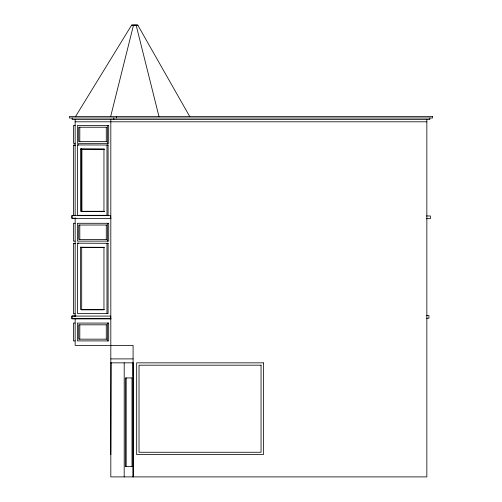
<?xml version="1.0" encoding="UTF-8"?>
<svg xmlns="http://www.w3.org/2000/svg" width="502" height="502" viewBox="0 0 502 502"><rect width="100%" height="100%" fill="white"/><g stroke="black" fill="none" stroke-linecap="round" stroke-linejoin="round"><path stroke-width="0.75" d="M110.678 116.477L133.501 25.188L136.142 25.188L137.83 25.2L189.787 116.646M75.451 116.665L131.637 25.1L137.83 25.2L131.637 25.1M75.149 121.804L426.851 121.804M75.149 125.494L73.455 125.494L73.455 143.327L75.149 143.327M106.625 127.238L78.701 127.238L78.701 141.589L106.625 141.589M77.553 144.921L108.099 145.034L108.074 215.32L77.553 215.32L77.553 144.921L78.663 144.921M108.099 145.034L106.982 145.034L106.982 215.32M75.149 145.141L73.455 145.141L73.455 215.546M73.455 145.254L75.149 145.254M104.29 211.292L80.584 211.292L80.584 148.962L81.7 148.962M104.447 211.518L81.857 211.518L81.857 149.182L104.265 149.27M75.168 215.546L72.018 215.546L72.018 218.263L75.896 218.263M426.455 215.973L430.365 215.973L430.365 218.69L426.443 218.69M111.017 218.37L71.893 218.37L71.893 215.653L110.691 215.653L110.691 218.37M75.149 223.29L73.455 223.29L73.455 241.123L75.149 241.123M106.625 225.028L78.701 225.028L78.701 239.379L106.625 239.379M77.553 243.188L108.099 243.301L108.074 313.593L77.553 313.593L77.553 243.188L78.663 243.188M108.099 243.301L106.982 243.301L106.982 313.593M75.149 243.414L73.455 243.414L73.455 313.813L75.149 313.813M73.455 243.526L75.149 243.526M104.29 309.565L80.584 309.565L80.584 247.229L81.7 247.229L81.7 309.565M81.343 309.841L103.939 309.841M426.612 315.52L428.928 315.52L428.928 318.237L426.612 318.237M75.896 315.984L72.018 315.984L72.018 318.707L110.816 318.707M111.017 318.814L71.893 318.814L71.893 316.091L110.691 316.091L110.691 318.814M75.149 323.075L73.455 323.075L73.455 340.908L75.149 340.908M106.625 324.819L78.701 324.819L78.701 339.164L106.625 339.164M110.816 358.899L133.086 358.899M110.816 362.846L133.112 362.846L133.112 476.9L133.112 362.846M133.093 376.381L133.086 345.37L75.149 345.37L75.149 318.707M132.158 377.943L125.299 377.943L125.299 466.578L132.158 466.578M110.816 454.605L111.111 362.846M80.584 148.962L104.29 149.044M80.584 247.229L104.29 247.317M81.669 247.505L103.945 247.593M136.142 25.188L158.965 116.477M429.837 118.001L429.837 119.564L72.162 119.564L72.162 118.001M426.851 119.564L426.851 476.9L110.816 476.9L110.816 119.564M132.007 377.943L132.007 466.578M126.197 377.943L126.197 466.578M124.195 362.846L124.195 476.9M116.508 116.439L116.508 118.001M113.803 118.001L113.803 119.564M107.585 125.494L107.585 143.327M107.585 223.29L107.585 241.123M107.585 323.075L107.585 340.908M106.273 127.238L106.273 141.589M106.273 225.028L106.273 239.379M106.273 324.819L106.273 339.164M103.952 149.05L103.952 211.292M103.952 247.317L103.952 309.565M81.669 148.962L81.7 211.292M79.818 127.238L79.787 141.589M79.787 225.028L79.818 239.379M79.818 324.819L79.787 339.164M75.149 119.564L75.149 215.653M75.149 217.887L75.149 316.36M432.542 116.439L69.458 116.439L69.458 118.001L432.542 118.001L432.542 116.439M108.702 125.494L77.39 125.494L77.39 143.327L108.702 143.327L108.677 125.494M108.702 223.29L77.39 223.29L77.39 241.123L108.702 241.123L108.702 223.29M108.702 323.075L77.39 323.075L77.39 340.908L108.702 340.908L108.677 323.075M263.393 362.846L136.676 362.846L136.676 454.605L263.393 454.605L263.393 362.846M261.053 365.186L139.023 365.186L139.023 452.264L261.053 452.264L261.053 365.186"/></g></svg>
